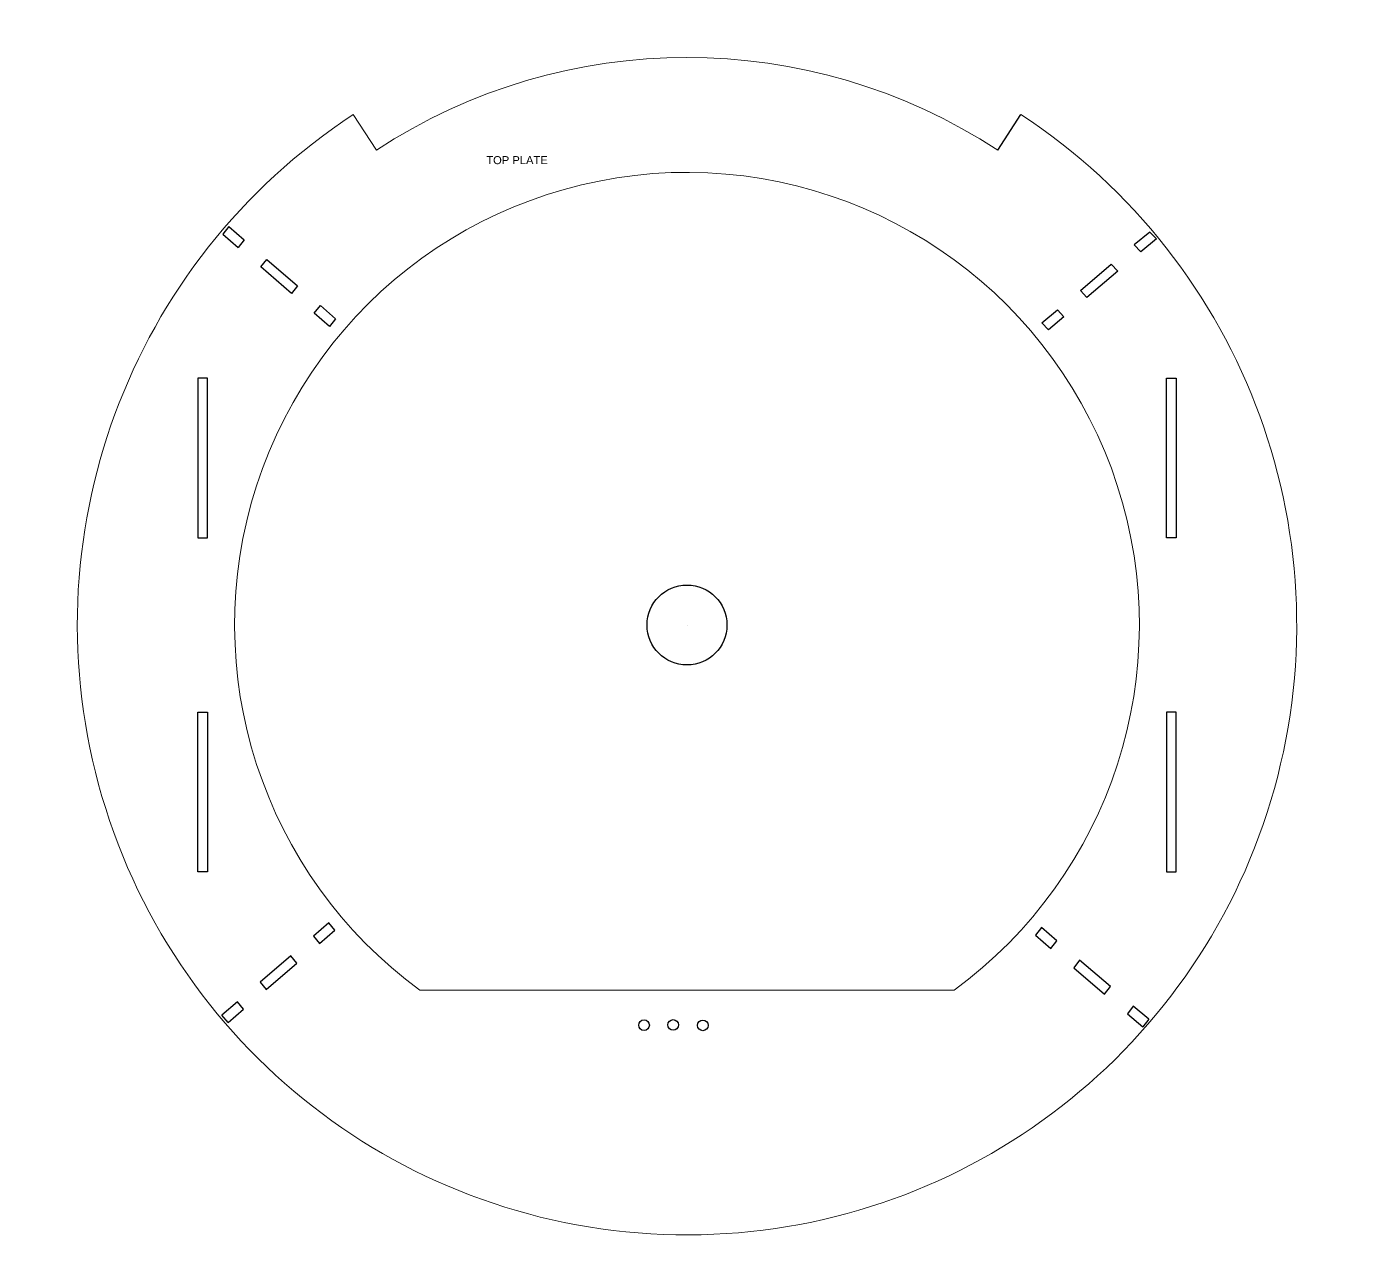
# Model space of a CAD drawing. Header units: millimetres. Extents: x 333 to 1793, y 281 to 794.
# Drawn here: x 1296.9 to 1793.2, y 340.5 to 794.2 of the extents above; entities that cross this region are included whole.
import ezdxf

# ---------------------------------------------------------------- set-up
doc = ezdxf.new("R2010")
doc.units = ezdxf.units.MM
doc.header["$MEASUREMENT"] = 0
doc.layers.get('0').update_dxf_attribs({"linetype": 'CONTINUOUS'})
doc.styles.add('Arial0', font='arial.ttf', dxfattribs={"height": 3.96})

msp = doc.modelspace()

# ---------------------------------------------------------------- linework, layer by layer
at = {"color": 7, "linetype": 'Continuous', "lineweight": 9, "true_color": 0x000007}
for p, q in [((1419.53, 761.08), (1428.23, 747.75)), ((1645.13, 432.5), (1444.6, 432.5))]:
    msp.add_line(p, q, dxfattribs=at)
for p, q in [((1661.47, 747.79), (1670.17, 761.12)), ((1372.84, 719.07), (1370.59, 716.26)), ((1370.59, 716.26), (1376.33, 711.27)), ((1372.84, 719.07), (1378.59, 714.11)), ((1718.6, 717.03), (1712.75, 712.19)), ((1718.6, 717.03), (1721.09, 714.43)), ((1378.59, 714.11), (1376.33, 711.27)), ((1712.75, 712.19), (1715.23, 709.6)), ((1721.09, 714.43), (1715.23, 709.6)), ((1384.88, 703.91), (1387.15, 706.74)), ((1387.15, 706.74), (1398.66, 696.81)), ((1692.52, 695.1), (1704.13, 704.91)), ((1704.13, 704.91), (1706.62, 702.31)), ((1396.41, 694), (1384.88, 703.91)), ((1706.62, 702.31), (1695, 692.5)), ((1398.66, 696.81), (1396.41, 694)), ((1695, 692.5), (1692.52, 695.1)), ((1404.94, 686.61), (1407.21, 689.44)), ((1410.65, 681.6), (1404.94, 686.61)), ((1407.21, 689.44), (1412.91, 684.41)), ((1678.08, 682.92), (1683.89, 687.82)), ((1686.37, 685.22), (1680.57, 680.31)), ((1683.89, 687.82), (1686.37, 685.22)), ((1412.91, 684.41), (1410.65, 681.6)), ((1680.57, 680.31), (1678.08, 682.92)), ((1364.85, 662.24), (1361.25, 662.24)), ((1361.25, 662.24), (1361.25, 602.24)), ((1364.85, 602.24), (1364.85, 662.24)), ((1724.85, 602.24), (1724.85, 662.24)), ((1724.85, 662.24), (1728.45, 662.24)), ((1728.45, 662.24), (1728.45, 602.24)), ((1361.25, 602.24), (1364.85, 602.24)), ((1728.45, 602.24), (1724.85, 602.24)), ((1544.85, 569.57), (1544.85, 569.57)), ((1544.85, 569.57), (1544.85, 569.57)), ((1544.85, 569.57), (1544.85, 569.57)), ((1361.25, 476.9), (1361.25, 536.9)), ((1361.25, 536.9), (1364.85, 536.9)), ((1364.85, 536.9), (1364.85, 476.9)), ((1724.85, 536.9), (1724.85, 476.9)), ((1728.45, 536.9), (1724.85, 536.9)), ((1728.45, 476.9), (1728.45, 536.9)), ((1364.85, 476.9), (1361.25, 476.9)), ((1724.85, 476.9), (1728.45, 476.9)), ((1410.34, 457.84), (1404.6, 452.87)), ((1412.65, 455.07), (1410.34, 457.84)), ((1404.6, 452.87), (1406.9, 450.1)), ((1406.9, 450.1), (1412.65, 455.07)), ((1677.87, 456.03), (1675.7, 453.16)), ((1675.7, 453.16), (1681.48, 448.22)), ((1683.65, 451.09), (1677.87, 456.03)), ((1681.48, 448.22), (1683.65, 451.09)), ((1396.06, 445.47), (1384.57, 435.52)), ((1386.9, 432.77), (1398.39, 442.72)), ((1398.39, 442.72), (1396.06, 445.47)), ((1692.24, 443.76), (1690.07, 440.89)), ((1703.8, 433.89), (1692.24, 443.76)), ((1690.07, 440.89), (1701.63, 431.03)), ((1384.57, 435.52), (1386.9, 432.77)), ((1701.63, 431.03), (1703.8, 433.89)), ((1376.04, 428.13), (1370.27, 423.14)), ((1378.34, 425.36), (1376.04, 428.13)), ((1372.6, 420.39), (1370.27, 423.14)), ((1372.6, 420.39), (1378.34, 425.36)), ((1712.39, 426.56), (1710.23, 423.68)), ((1710.23, 423.68), (1715.99, 418.77)), ((1718.17, 421.63), (1712.39, 426.56)), ((1718.17, 421.63), (1715.99, 418.77))]:
    msp.add_line(p, q)
for centre, radius in [((1544.85, 569.57), 15), ((1528.72, 419.42), 2), ((1539.66, 419.51), 2), ((1550.77, 419.33), 2)]:
    msp.add_circle(centre, radius)
msp.add_open_spline([(1428.23, 747.75), (1499.12, 794.16), (1590.55, 794.1), (1661.47, 747.79)], degree=3, dxfattribs=at)
for points in [[(1419.53, 761.08), (1335.14, 705.87), (1296.87, 602), (1325.22, 505.24), (1325.22, 505.24), (1353.9, 407.46), (1443.54, 340.47), (1545.46, 340.71), (1545.46, 340.71), (1646.32, 341.04), (1734.97, 407.13), (1764.05, 503.72), (1764.05, 503.72), (1793.19, 600.91), (1755.02, 705.51), (1670.17, 761.12)], [(1444.6, 432.5), (1385.45, 475.8), (1360.71, 552.05), (1383.24, 621.78), (1383.24, 621.78), (1406.1, 692.31), (1471.69, 739.75), (1545.79, 739.42), (1545.79, 739.42), (1619.13, 738.92), (1683.77, 691.65), (1706.39, 621.92), (1706.39, 621.92), (1728.99, 552.12), (1704.28, 475.87), (1645.1, 432.5)]]:
    msp.add_open_spline(points, degree=3, knots=[0, 0, 0, 0, 0.0625, 0.0625, 0.0625, 0.062501, 0.125, 0.125, 0.125, 0.125001, 0.1875, 0.1875, 0.1875, 0.187501, 1, 1, 1, 1], dxfattribs=at)

# ---------------------------------------------------------------- texts
at = {"color": 7, "true_color": 0x000007, "style": 'Arial0'}
msp.add_text('TOP PLATE', height=3.004, dxfattribs=at).set_placement((1469.49, 742.5))

doc.saveas('drawing.dxf')
